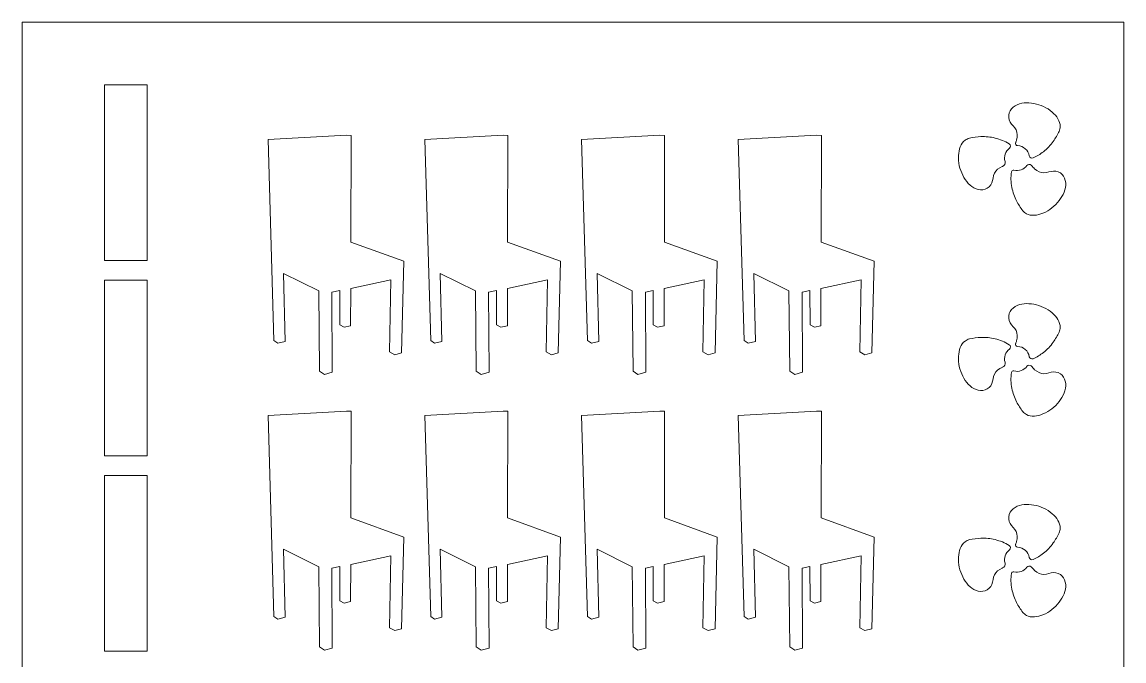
# Model space of a CAD drawing. Header units: metres. Extents: x -2538 to 7610, y -1082 to -498.
# Drawn here: x 2573 to 3135, y -846 to -520 of the extents above; entities that cross this region are included whole.
import ezdxf

# ---------------------------------------------------------------- set-up
doc = ezdxf.new("R2010")
doc.units = ezdxf.units.M
doc.linetypes.add('AUSGEZOGEN', pattern=[0])
doc.layers.add('Allgemein01', color=7, linetype='AUSGEZOGEN', lineweight=13)
doc.layers.add('Standard', color=7, linetype='AUSGEZOGEN', lineweight=25)

# ---------------------------------------------------------------- blocks, each defined once
blk = doc.blocks.new('COMPLEXOBJECT_94')
at = {"layer": 'Standard', "color": 7, "linetype": 'AUSGEZOGEN', "lineweight": 13}
for centre, major_axis, start_param, end_param in [((3078.31, -596.43), (0.526, 0.881), 0.29016, 1.960733), ((3080.14, -589.27), (3.27, 5.47), 3.431753, 4.605899), ((3086.34, -593.94), (0.75, 1.25), 6.063983, 7.747492)]:
    blk.add_ellipse(centre, major_axis=major_axis, ratio=0.99288, start_param=start_param, end_param=end_param, dxfattribs=at)
for points, start_tangent, end_tangent in [([(3087.34, -592.89), (3089.13, -594.77), (3093.9, -596.82), (3098.81, -595.87), (3103.18, -597.62), (3104.96, -601.85), (3101.59, -610.97), (3093.37, -617.36), (3084.97, -617.67), (3083.04, -616.15)], (0.000725, -0.000689), (-0.000739, 0.000674)), ([(3083.04, -616.15), (3079.91, -611.15), (3077.53, -604.27), (3077.3, -596.28)], (-0.000563, 0.000827), (0.000151, 0.000989))]:
    blk.add_spline(points, degree=3, dxfattribs=dict(at, start_tangent=start_tangent, end_tangent=end_tangent))
blk = doc.blocks.new('COMPLEXOBJECT_95')
at = {"layer": 'Standard', "color": 7, "linetype": 'AUSGEZOGEN', "lineweight": 13}
for centre, major_axis, start_param, end_param in [((3080.14, -589.27), (3.27, 5.47), 1.194602, 2.376013), ((3075.47, -583.17), (0.69, 1.16), 4.336194, 6.247926), ((3072, -591.52), (1.08, 1.81), 4.03076, 5.517605)]:
    blk.add_ellipse(centre, major_axis=major_axis, ratio=0.99288, start_param=start_param, end_param=end_param, dxfattribs=at)
for points, start_tangent, end_tangent in [([(3055.86, -579.04), (3061.72, -578.31), (3068.95, -579.05), (3076.21, -582.04)], (0.000987, 0.000163), (0.00084, -0.000543)), ([(3072.71, -593.49), (3072.49, -593.58), (3068.58, -597.04), (3067.31, -601.89), (3063.85, -605.12), (3059.26, -604.95), (3052.5, -598.06), (3050.3, -587.9), (3053.65, -580.15), (3055.86, -579.04)], (-0.000938, -0.000347), (0.000923, 0.000384))]:
    blk.add_spline(points, degree=3, dxfattribs=dict(at, start_tangent=start_tangent, end_tangent=end_tangent))
blk = doc.blocks.new('COMPLEXOBJECT_96')
at = {"layer": 'Standard', "color": 7, "linetype": 'AUSGEZOGEN', "lineweight": 13}
for centre, major_axis, start_param, end_param in [((3080.48, -581.81), (0.567, 0.95), 1.74922, 3.637), ((3080.14, -589.27), (3.27, 5.47), 5.424284, 6.778593), ((3087.78, -587.9), (0.73, 1.22), 2.282692, 4.103172)]:
    blk.add_ellipse(centre, major_axis=major_axis, ratio=0.99288, start_param=start_param, end_param=end_param, dxfattribs=at)
for points, start_tangent, end_tangent in [([(3079.46, -581.42), (3079.95, -580.02), (3079.63, -574.82), (3076.59, -570.87), (3076.18, -566.16), (3079.13, -562.62), (3088.74, -561.43), (3098.11, -565.85), (3102.15, -573.21), (3101.66, -575.64)], (0.000356, 0.000935), (-0.000266, -0.000964)), ([(3101.66, -575.64), (3098.63, -580.74), (3093.59, -586.02), (3088.36, -589.2)], (-0.000478, -0.000878), (-0.00091, -0.000414))]:
    blk.add_spline(points, degree=3, dxfattribs=dict(at, start_tangent=start_tangent, end_tangent=end_tangent))
blk = doc.blocks.new('COMPLEXOBJECT_112')
at = {"layer": 'Standard', "color": 7, "linetype": 'AUSGEZOGEN', "lineweight": 13}
for centre, major_axis, start_param, end_param in [((3080.14, -691.7), (3.27, 5.47), 3.431753, 4.605899), ((3086.34, -696.37), (0.75, 1.25), 6.063983, 7.747492), ((3078.31, -698.86), (0.526, 0.881), 0.29016, 1.960733)]:
    blk.add_ellipse(centre, major_axis=major_axis, ratio=0.99288, start_param=start_param, end_param=end_param, dxfattribs=at)
for points, start_tangent, end_tangent in [([(3087.34, -695.32), (3089.13, -697.2), (3093.9, -699.25), (3098.81, -698.3), (3103.18, -700.05), (3104.96, -704.28), (3101.59, -713.4), (3093.37, -719.79), (3084.97, -720.1), (3083.04, -718.58)], (0.000725, -0.000689), (-0.000739, 0.000674)), ([(3083.04, -718.58), (3079.91, -713.58), (3077.53, -706.7), (3077.3, -698.71)], (-0.000563, 0.000827), (0.000151, 0.000989))]:
    blk.add_spline(points, degree=3, dxfattribs=dict(at, start_tangent=start_tangent, end_tangent=end_tangent))
blk = doc.blocks.new('COMPLEXOBJECT_113')
at = {"layer": 'Standard', "color": 7, "linetype": 'AUSGEZOGEN', "lineweight": 13}
for centre, major_axis, start_param, end_param in [((3075.47, -685.6), (0.69, 1.16), 4.336194, 6.247926), ((3080.14, -691.7), (3.27, 5.47), 1.194602, 2.376013), ((3072, -693.95), (1.08, 1.81), 4.03076, 5.517605)]:
    blk.add_ellipse(centre, major_axis=major_axis, ratio=0.99288, start_param=start_param, end_param=end_param, dxfattribs=at)
for points, start_tangent, end_tangent in [([(3072.71, -695.92), (3072.49, -696.01), (3068.58, -699.47), (3067.31, -704.32), (3063.85, -707.55), (3059.26, -707.38), (3052.5, -700.49), (3050.3, -690.33), (3053.65, -682.58), (3055.86, -681.47)], (-0.000938, -0.000347), (0.000923, 0.000384)), ([(3055.86, -681.47), (3061.72, -680.74), (3068.95, -681.48), (3076.21, -684.47)], (0.000987, 0.000163), (0.00084, -0.000543))]:
    blk.add_spline(points, degree=3, dxfattribs=dict(at, start_tangent=start_tangent, end_tangent=end_tangent))
blk = doc.blocks.new('COMPLEXOBJECT_114')
at = {"layer": 'Standard', "color": 7, "linetype": 'AUSGEZOGEN', "lineweight": 13}
for centre, major_axis, start_param, end_param in [((3080.48, -684.24), (0.567, 0.95), 1.74922, 3.637), ((3080.14, -691.7), (3.27, 5.47), 5.424284, 6.778593), ((3087.78, -690.33), (0.73, 1.22), 2.282692, 4.103172)]:
    blk.add_ellipse(centre, major_axis=major_axis, ratio=0.99288, start_param=start_param, end_param=end_param, dxfattribs=at)
for points, start_tangent, end_tangent in [([(3079.46, -683.85), (3079.95, -682.45), (3079.63, -677.25), (3076.59, -673.3), (3076.18, -668.59), (3079.13, -665.05), (3088.74, -663.86), (3098.11, -668.28), (3102.15, -675.64), (3101.66, -678.07)], (0.000356, 0.000935), (-0.000266, -0.000964)), ([(3101.66, -678.07), (3098.63, -683.17), (3093.59, -688.45), (3088.36, -691.63)], (-0.000478, -0.000878), (-0.00091, -0.000414))]:
    blk.add_spline(points, degree=3, dxfattribs=dict(at, start_tangent=start_tangent, end_tangent=end_tangent))
blk = doc.blocks.new('COMPLEXOBJECT_115')
at = {"layer": 'Standard', "color": 7, "linetype": 'AUSGEZOGEN', "lineweight": 13}
for centre, major_axis, start_param, end_param in [((3080.14, -794.13), (3.27, 5.47), 3.431753, 4.605899), ((3086.34, -798.8), (0.75, 1.25), 6.063983, 7.747492), ((3078.31, -801.29), (0.526, 0.881), 0.29016, 1.960733)]:
    blk.add_ellipse(centre, major_axis=major_axis, ratio=0.99288, start_param=start_param, end_param=end_param, dxfattribs=at)
for points, start_tangent, end_tangent in [([(3087.34, -797.75), (3089.13, -799.63), (3093.9, -801.68), (3098.81, -800.73), (3103.18, -802.48), (3104.96, -806.71), (3101.59, -815.83), (3093.37, -822.22), (3084.97, -822.53), (3083.04, -821.01)], (0.000725, -0.000689), (-0.000739, 0.000674)), ([(3083.04, -821.01), (3079.91, -816.01), (3077.53, -809.13), (3077.3, -801.14)], (-0.000563, 0.000827), (0.000151, 0.000989))]:
    blk.add_spline(points, degree=3, dxfattribs=dict(at, start_tangent=start_tangent, end_tangent=end_tangent))
blk = doc.blocks.new('COMPLEXOBJECT_116')
at = {"layer": 'Standard', "color": 7, "linetype": 'AUSGEZOGEN', "lineweight": 13}
for centre, major_axis, start_param, end_param in [((3080.14, -794.13), (3.27, 5.47), 1.194602, 2.376013), ((3075.47, -788.03), (0.69, 1.16), 4.336194, 6.247926), ((3072, -796.38), (1.08, 1.81), 4.03076, 5.517605)]:
    blk.add_ellipse(centre, major_axis=major_axis, ratio=0.99288, start_param=start_param, end_param=end_param, dxfattribs=at)
for points, start_tangent, end_tangent in [([(3072.71, -798.35), (3072.49, -798.44), (3068.58, -801.9), (3067.31, -806.75), (3063.85, -809.98), (3059.26, -809.81), (3052.5, -802.92), (3050.3, -792.76), (3053.65, -785.01), (3055.86, -783.9)], (-0.000938, -0.000347), (0.000923, 0.000384)), ([(3055.86, -783.9), (3061.72, -783.17), (3068.95, -783.91), (3076.21, -786.9)], (0.000987, 0.000163), (0.00084, -0.000543))]:
    blk.add_spline(points, degree=3, dxfattribs=dict(at, start_tangent=start_tangent, end_tangent=end_tangent))
blk = doc.blocks.new('COMPLEXOBJECT_117')
at = {"layer": 'Standard', "color": 7, "linetype": 'AUSGEZOGEN', "lineweight": 13}
for centre, major_axis, start_param, end_param in [((3080.48, -786.67), (0.567, 0.95), 1.74922, 3.637), ((3080.14, -794.13), (3.27, 5.47), 5.424284, 6.778593), ((3087.78, -792.76), (0.73, 1.22), 2.282692, 4.103172)]:
    blk.add_ellipse(centre, major_axis=major_axis, ratio=0.99288, start_param=start_param, end_param=end_param, dxfattribs=at)
for points, start_tangent, end_tangent in [([(3079.46, -786.28), (3079.95, -784.88), (3079.63, -779.68), (3076.59, -775.73), (3076.18, -771.02), (3079.13, -767.48), (3088.74, -766.29), (3098.11, -770.71), (3102.15, -778.07), (3101.66, -780.5)], (0.000356, 0.000935), (-0.000266, -0.000964)), ([(3101.66, -780.5), (3098.63, -785.6), (3093.59, -790.88), (3088.36, -794.06)], (-0.000478, -0.000878), (-0.00091, -0.000414))]:
    blk.add_spline(points, degree=3, dxfattribs=dict(at, start_tangent=start_tangent, end_tangent=end_tangent))

msp = doc.modelspace()

# ---------------------------------------------------------------- linework, layer by layer
at = {"layer": 'Allgemein01', "color": 7, "linetype": 'AUSGEZOGEN', "lineweight": 13}
for p, q in [((2614.82, -551.87), (2636.55, -551.87)), ((2614.82, -641.51), (2614.82, -551.87)), ((2636.55, -641.51), (2636.55, -551.87)), ((2614.82, -641.51), (2636.55, -641.51)), ((2614.82, -651.51), (2636.55, -651.51)), ((2614.82, -741.15), (2614.82, -651.51)), ((2636.55, -741.15), (2636.55, -651.51)), ((2614.82, -741.15), (2636.55, -741.15)), ((2614.82, -751.15), (2636.55, -751.15)), ((2614.82, -840.79), (2614.82, -751.15)), ((2636.55, -840.79), (2636.55, -751.15)), ((2614.82, -840.79), (2636.55, -840.79))]:
    msp.add_line(p, q, dxfattribs=at)
for points in [[(2767.37, -641.86), (2766.25, -688.64), (2762.74, -689.62), (2760.05, -688.15), (2760.74, -651.43), (2740.31, -655.87), (2740.26, -674.78), (2736.93, -675.58), (2734.73, -674.38), (2734.69, -656.86), (2730.7, -657.68), (2730.91, -698.47), (2726.91, -699.59), (2724.42, -697.92), (2723.99, -656.98), (2706.06, -648.13), (2706.92, -682.78), (2703.17, -683.68), (2701.16, -682.33), (2698.15, -579.87), (2738.11, -577.64), (2740.51, -577.73), (2740.37, -632.13), (2767.37, -641.86)], [(2847.32, -641.86), (2846.2, -688.64), (2842.69, -689.62), (2840, -688.15), (2840.69, -651.43), (2820.26, -655.87), (2820.21, -674.78), (2816.88, -675.58), (2814.68, -674.38), (2814.64, -656.86), (2810.65, -657.68), (2810.86, -698.47), (2806.86, -699.59), (2804.37, -697.92), (2803.94, -656.98), (2786.01, -648.13), (2786.87, -682.78), (2783.12, -683.68), (2781.11, -682.33), (2778.1, -579.87), (2818.06, -577.64), (2820.46, -577.73), (2820.32, -632.13), (2847.32, -641.86)], [(2927.27, -641.86), (2926.15, -688.64), (2922.64, -689.62), (2919.95, -688.15), (2920.64, -651.43), (2900.21, -655.87), (2900.16, -674.78), (2896.83, -675.58), (2894.63, -674.38), (2894.59, -656.86), (2890.6, -657.68), (2890.81, -698.47), (2886.81, -699.59), (2884.32, -697.92), (2883.89, -656.98), (2865.96, -648.13), (2866.82, -682.78), (2863.07, -683.68), (2861.06, -682.33), (2858.05, -579.87), (2898.01, -577.64), (2900.41, -577.73), (2900.27, -632.13), (2927.27, -641.86)], [(3007.22, -641.86), (3006.1, -688.64), (3002.59, -689.62), (2999.9, -688.15), (3000.59, -651.43), (2980.16, -655.87), (2980.11, -674.78), (2976.78, -675.58), (2974.58, -674.38), (2974.54, -656.86), (2970.55, -657.68), (2970.76, -698.47), (2966.76, -699.59), (2964.27, -697.92), (2963.84, -656.98), (2945.91, -648.13), (2946.77, -682.78), (2943.02, -683.68), (2941.01, -682.33), (2938, -579.87), (2977.96, -577.64), (2980.36, -577.73), (2980.22, -632.13), (3007.22, -641.86)], [(2767.37, -782.57), (2766.25, -829.35), (2762.74, -830.33), (2760.05, -828.86), (2760.74, -792.14), (2740.31, -796.58), (2740.26, -815.49), (2736.93, -816.29), (2734.73, -815.09), (2734.69, -797.57), (2730.7, -798.39), (2730.91, -839.18), (2726.91, -840.3), (2724.42, -838.63), (2723.99, -797.69), (2706.06, -788.84), (2706.92, -823.49), (2703.17, -824.39), (2701.16, -823.04), (2698.15, -720.58), (2738.11, -718.35), (2740.51, -718.44), (2740.37, -772.84), (2767.37, -782.57)], [(2847.32, -782.57), (2846.2, -829.35), (2842.69, -830.33), (2840, -828.86), (2840.69, -792.14), (2820.26, -796.58), (2820.21, -815.49), (2816.88, -816.29), (2814.68, -815.09), (2814.64, -797.57), (2810.65, -798.39), (2810.86, -839.18), (2806.86, -840.3), (2804.37, -838.63), (2803.94, -797.69), (2786.01, -788.84), (2786.87, -823.49), (2783.12, -824.39), (2781.11, -823.04), (2778.1, -720.58), (2818.06, -718.35), (2820.46, -718.44), (2820.32, -772.84), (2847.32, -782.57)], [(2927.27, -782.57), (2926.15, -829.35), (2922.64, -830.33), (2919.95, -828.86), (2920.64, -792.14), (2900.21, -796.58), (2900.16, -815.49), (2896.83, -816.29), (2894.63, -815.09), (2894.59, -797.57), (2890.6, -798.39), (2890.81, -839.18), (2886.81, -840.3), (2884.32, -838.63), (2883.89, -797.69), (2865.96, -788.84), (2866.82, -823.49), (2863.07, -824.39), (2861.06, -823.04), (2858.05, -720.58), (2898.01, -718.35), (2900.41, -718.44), (2900.27, -772.84), (2927.27, -782.57)], [(3007.22, -782.57), (3006.1, -829.35), (3002.59, -830.33), (2999.9, -828.86), (3000.59, -792.14), (2980.16, -796.58), (2980.11, -815.49), (2976.78, -816.29), (2974.58, -815.09), (2974.54, -797.57), (2970.55, -798.39), (2970.76, -839.18), (2966.76, -840.3), (2964.27, -838.63), (2963.84, -797.69), (2945.91, -788.84), (2946.77, -823.49), (2943.02, -824.39), (2941.01, -823.04), (2938, -720.58), (2977.96, -718.35), (2980.36, -718.44), (2980.22, -772.84), (3007.22, -782.57)]]:
    msp.add_lwpolyline(points, close=True, dxfattribs=at)
at = {"layer": 'Standard', "color": 7, "linetype": 'AUSGEZOGEN', "lineweight": 13}
msp.add_lwpolyline([(2572.69, -1081.87), (3134.69, -1081.87), (3134.69, -519.87), (2572.69, -519.87), (2572.69, -1081.87)], close=True, dxfattribs=at)

# ---------------------------------------------------------------- block references
for name in ['COMPLEXOBJECT_96', 'COMPLEXOBJECT_95', 'COMPLEXOBJECT_94', 'COMPLEXOBJECT_114', 'COMPLEXOBJECT_113', 'COMPLEXOBJECT_112', 'COMPLEXOBJECT_117', 'COMPLEXOBJECT_116', 'COMPLEXOBJECT_115']:
    msp.add_blockref(name, (0, 0), dxfattribs=at)

doc.saveas('drawing.dxf')
